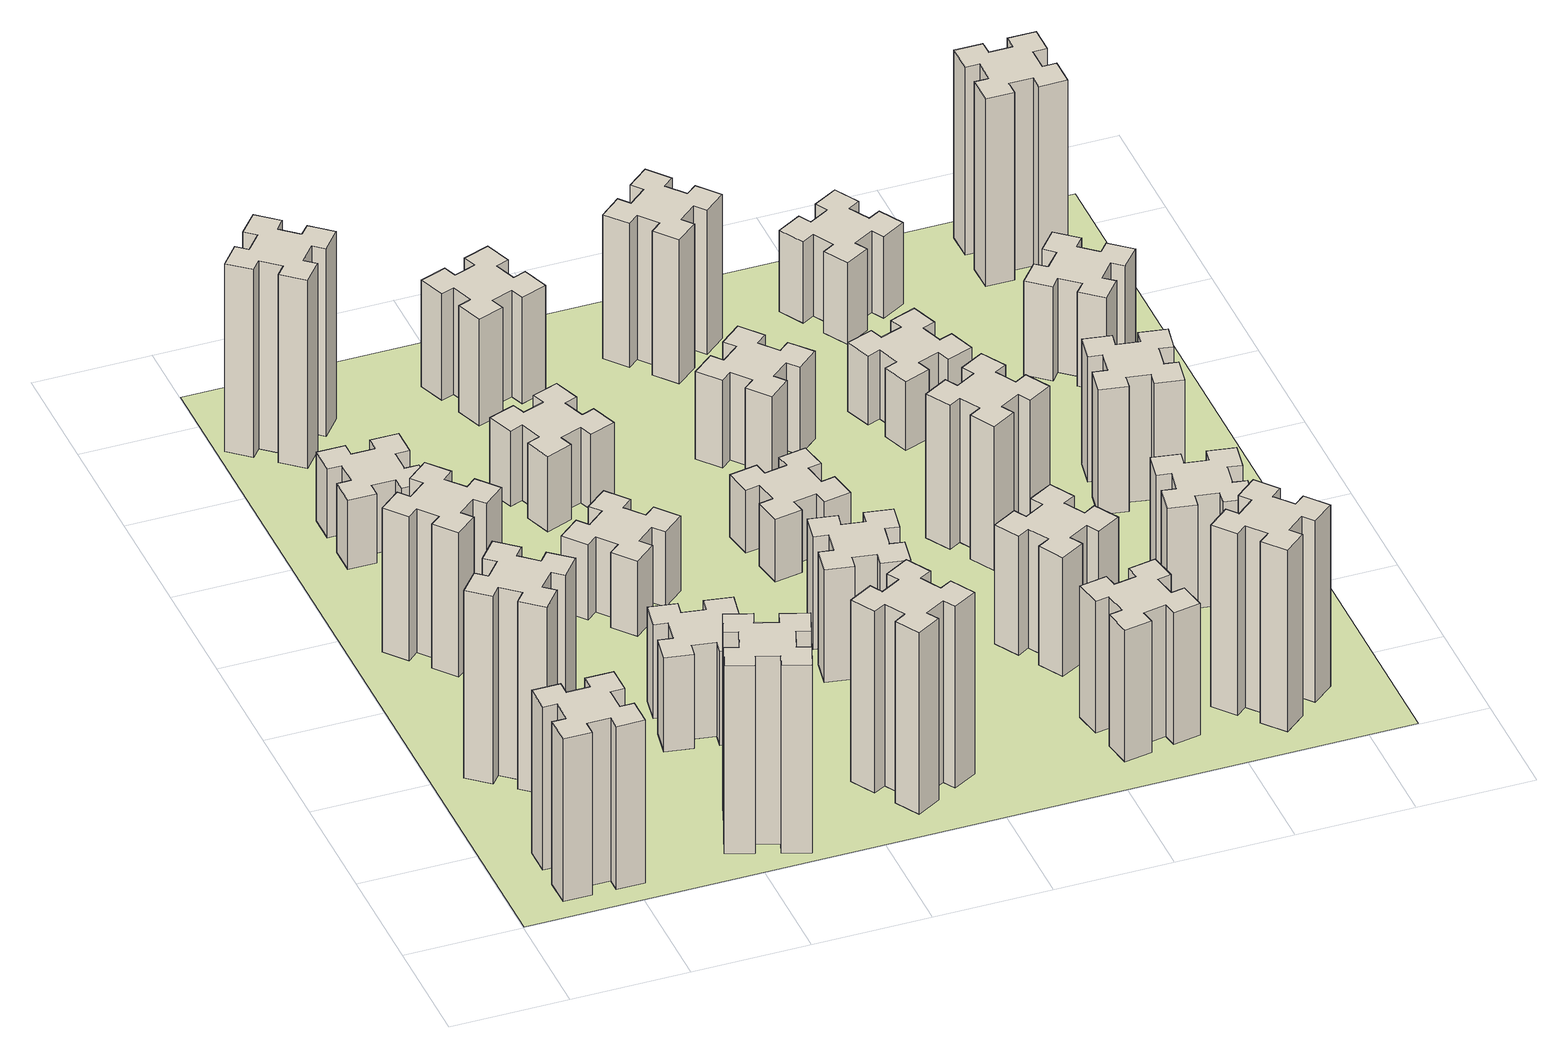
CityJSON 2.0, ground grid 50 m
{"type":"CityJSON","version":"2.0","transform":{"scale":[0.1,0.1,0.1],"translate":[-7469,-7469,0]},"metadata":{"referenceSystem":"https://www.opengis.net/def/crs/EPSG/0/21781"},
"CityObjects":{
"building1":{"type":"Building","attributes":{"class":"1000","function":"1000","usage":"1000","yearOfConstruction":2016,"roofType":"1000","measuredHeight":78,"storeysAboveGround":30,"storeysBelowGround":0},"geometry":[{"type":"Solid","lod":"1","boundaries":[[[[0,1,2,3,4,5,6,7,8,9,10,11,12,13,14,15,16,17,18,19]],[[17,16,20,21]],[[16,15,22,20]],[[15,14,23,22]],[[14,13,24,23]],[[13,12,25,24]],[[12,11,26,25]],[[11,10,27,26]],[[10,9,28,27]],[[9,8,29,28]],[[8,7,30,29]],[[7,6,31,30]],[[6,5,32,31]],[[5,4,33,32]],[[4,3,34,33]],[[3,2,35,34]],[[2,1,36,35]],[[1,0,37,36]],[[0,19,38,37]],[[19,18,39,38]],[[18,17,21,39]],[[24,25,26,27,28,29,30,31,32,33,34,35,36,37,38,39,21,20,22,23]]]]}]},
"building2":{"type":"Building","attributes":{"class":"1000","function":"1000","usage":"1000","yearOfConstruction":2016,"roofType":"1000","measuredHeight":90,"storeysAboveGround":30,"storeysBelowGround":0},"geometry":[{"type":"Solid","lod":"1","boundaries":[[[[40,41,42,43,44,45,46,47,48,49,50,51,52,53,54,55,56,57,58,59]],[[57,56,60,61]],[[56,55,62,60]],[[55,54,63,62]],[[54,53,64,63]],[[53,52,65,64]],[[52,51,66,65]],[[51,50,67,66]],[[50,49,68,67]],[[49,48,69,68]],[[48,47,70,69]],[[47,46,71,70]],[[46,45,72,71]],[[45,44,73,72]],[[44,43,74,73]],[[43,42,75,74]],[[42,41,76,75]],[[41,40,77,76]],[[40,59,78,77]],[[59,58,79,78]],[[58,57,61,79]],[[64,65,66,67,68,69,70,71,72,73,74,75,76,77,78,79,61,60,62,63]]]]}]},
"building3":{"type":"Building","attributes":{"class":"1000","function":"1000","usage":"1000","yearOfConstruction":2016,"roofType":"1000","measuredHeight":69,"storeysAboveGround":30,"storeysBelowGround":0},"geometry":[{"type":"Solid","lod":"1","boundaries":[[[[80,81,82,83,84,85,86,87,88,89,90,91,92,93,94,95,96,97,98,99]],[[97,96,100,101]],[[96,95,102,100]],[[95,94,103,102]],[[94,93,104,103]],[[93,92,105,104]],[[92,91,106,105]],[[91,90,107,106]],[[90,89,108,107]],[[89,88,109,108]],[[88,87,110,109]],[[87,86,111,110]],[[86,85,112,111]],[[85,84,113,112]],[[84,83,114,113]],[[83,82,115,114]],[[82,81,116,115]],[[81,80,117,116]],[[80,99,118,117]],[[99,98,119,118]],[[98,97,101,119]],[[104,105,106,107,108,109,110,111,112,113,114,115,116,117,118,119,101,100,102,103]]]]}]},
"building4":{"type":"Building","attributes":{"class":"1000","function":"1000","usage":"1000","yearOfConstruction":2016,"roofType":"1000","measuredHeight":33,"storeysAboveGround":30,"storeysBelowGround":0},"geometry":[{"type":"Solid","lod":"1","boundaries":[[[[120,121,122,123,124,125,126,127,128,129,130,131,132,133,134,135,136,137,138,139]],[[137,136,140,141]],[[136,135,142,140]],[[135,134,143,142]],[[134,133,144,143]],[[133,132,145,144]],[[132,131,146,145]],[[131,130,147,146]],[[130,129,148,147]],[[129,128,149,148]],[[128,127,150,149]],[[127,126,151,150]],[[126,125,152,151]],[[125,124,153,152]],[[124,123,154,153]],[[123,122,155,154]],[[122,121,156,155]],[[121,120,157,156]],[[120,139,158,157]],[[139,138,159,158]],[[138,137,141,159]],[[144,145,146,147,148,149,150,151,152,153,154,155,156,157,158,159,141,140,142,143]]]]}]},
"building5":{"type":"Building","attributes":{"class":"1000","function":"1000","usage":"1000","yearOfConstruction":2016,"roofType":"1000","measuredHeight":90,"storeysAboveGround":30,"storeysBelowGround":0},"geometry":[{"type":"Solid","lod":"1","boundaries":[[[[160,161,162,163,164,165,166,167,168,169,170,171,172,173,174,175,176,177,178,179]],[[177,176,180,181]],[[176,175,182,180]],[[175,174,183,182]],[[174,173,184,183]],[[173,172,185,184]],[[172,171,186,185]],[[171,170,187,186]],[[170,169,188,187]],[[169,168,189,188]],[[168,167,190,189]],[[167,166,191,190]],[[166,165,192,191]],[[165,164,193,192]],[[164,163,194,193]],[[163,162,195,194]],[[162,161,196,195]],[[161,160,197,196]],[[160,179,198,197]],[[179,178,199,198]],[[178,177,181,199]],[[184,185,186,187,188,189,190,191,192,193,194,195,196,197,198,199,181,180,182,183]]]]}]},
"building6":{"type":"Building","attributes":{"class":"1000","function":"1000","usage":"1000","yearOfConstruction":2016,"roofType":"1000","measuredHeight":90,"storeysAboveGround":30,"storeysBelowGround":0},"geometry":[{"type":"Solid","lod":"1","boundaries":[[[[200,201,202,203,204,205,206,207,208,209,210,211,212,213,214,215,216,217,218,219]],[[217,216,220,221]],[[216,215,222,220]],[[215,214,223,222]],[[214,213,224,223]],[[213,212,225,224]],[[212,211,226,225]],[[211,210,227,226]],[[210,209,228,227]],[[209,208,229,228]],[[208,207,230,229]],[[207,206,231,230]],[[206,205,232,231]],[[205,204,233,232]],[[204,203,234,233]],[[203,202,235,234]],[[202,201,236,235]],[[201,200,237,236]],[[200,219,238,237]],[[219,218,239,238]],[[218,217,221,239]],[[224,225,226,227,228,229,230,231,232,233,234,235,236,237,238,239,221,220,222,223]]]]}]},
"building7":{"type":"Building","attributes":{"class":"1000","function":"1000","usage":"1000","yearOfConstruction":2016,"roofType":"1000","measuredHeight":45,"storeysAboveGround":30,"storeysBelowGround":0},"geometry":[{"type":"Solid","lod":"1","boundaries":[[[[240,241,242,243,244,245,246,247,248,249,250,251,252,253,254,255,256,257,258,259]],[[257,256,260,261]],[[256,255,262,260]],[[255,254,263,262]],[[254,253,264,263]],[[253,252,265,264]],[[252,251,266,265]],[[251,250,267,266]],[[250,249,268,267]],[[249,248,269,268]],[[248,247,270,269]],[[247,246,271,270]],[[246,245,272,271]],[[245,244,273,272]],[[244,243,274,273]],[[243,242,275,274]],[[242,241,276,275]],[[241,240,277,276]],[[240,259,278,277]],[[259,258,279,278]],[[258,257,261,279]],[[264,265,266,267,268,269,270,271,272,273,274,275,276,277,278,279,261,260,262,263]]]]}]},
"building8":{"type":"Building","attributes":{"class":"1000","function":"1000","usage":"1000","yearOfConstruction":2016,"roofType":"1000","measuredHeight":36,"storeysAboveGround":30,"storeysBelowGround":0},"geometry":[{"type":"Solid","lod":"1","boundaries":[[[[280,281,282,283,284,285,286,287,288,289,290,291,292,293,294,295,296,297,298,299]],[[297,296,300,301]],[[296,295,302,300]],[[295,294,303,302]],[[294,293,304,303]],[[293,292,305,304]],[[292,291,306,305]],[[291,290,307,306]],[[290,289,308,307]],[[289,288,309,308]],[[288,287,310,309]],[[287,286,311,310]],[[286,285,312,311]],[[285,284,313,312]],[[284,283,314,313]],[[283,282,315,314]],[[282,281,316,315]],[[281,280,317,316]],[[280,299,318,317]],[[299,298,319,318]],[[298,297,301,319]],[[304,305,306,307,308,309,310,311,312,313,314,315,316,317,318,319,301,300,302,303]]]]}]},
"building9":{"type":"Building","attributes":{"class":"1000","function":"1000","usage":"1000","yearOfConstruction":2016,"roofType":"1000","measuredHeight":87,"storeysAboveGround":30,"storeysBelowGround":0},"geometry":[{"type":"Solid","lod":"1","boundaries":[[[[320,321,322,323,324,325,326,327,328,329,330,331,332,333,334,335,336,337,338,339]],[[337,336,340,341]],[[336,335,342,340]],[[335,334,343,342]],[[334,333,344,343]],[[333,332,345,344]],[[332,331,346,345]],[[331,330,347,346]],[[330,329,348,347]],[[329,328,349,348]],[[328,327,350,349]],[[327,326,351,350]],[[326,325,352,351]],[[325,324,353,352]],[[324,323,354,353]],[[323,322,355,354]],[[322,321,356,355]],[[321,320,357,356]],[[320,339,358,357]],[[339,338,359,358]],[[338,337,341,359]],[[344,345,346,347,348,349,350,351,352,353,354,355,356,357,358,359,341,340,342,343]]]]}]},
"building10":{"type":"Building","attributes":{"class":"1000","function":"1000","usage":"1000","yearOfConstruction":2016,"roofType":"1000","measuredHeight":36,"storeysAboveGround":30,"storeysBelowGround":0},"geometry":[{"type":"Solid","lod":"1","boundaries":[[[[360,361,362,363,364,365,366,367,368,369,370,371,372,373,374,375,376,377,378,379]],[[377,376,380,381]],[[376,375,382,380]],[[375,374,383,382]],[[374,373,384,383]],[[373,372,385,384]],[[372,371,386,385]],[[371,370,387,386]],[[370,369,388,387]],[[369,368,389,388]],[[368,367,390,389]],[[367,366,391,390]],[[366,365,392,391]],[[365,364,393,392]],[[364,363,394,393]],[[363,362,395,394]],[[362,361,396,395]],[[361,360,397,396]],[[360,379,398,397]],[[379,378,399,398]],[[378,377,381,399]],[[384,385,386,387,388,389,390,391,392,393,394,395,396,397,398,399,381,380,382,383]]]]}]},
"building11":{"type":"Building","attributes":{"class":"1000","function":"1000","usage":"1000","yearOfConstruction":2016,"roofType":"1000","measuredHeight":51,"storeysAboveGround":30,"storeysBelowGround":0},"geometry":[{"type":"Solid","lod":"1","boundaries":[[[[400,401,402,403,404,405,406,407,408,409,410,411,412,413,414,415,416,417,418,419]],[[417,416,420,421]],[[416,415,422,420]],[[415,414,423,422]],[[414,413,424,423]],[[413,412,425,424]],[[412,411,426,425]],[[411,410,427,426]],[[410,409,428,427]],[[409,408,429,428]],[[408,407,430,429]],[[407,406,431,430]],[[406,405,432,431]],[[405,404,433,432]],[[404,403,434,433]],[[403,402,435,434]],[[402,401,436,435]],[[401,400,437,436]],[[400,419,438,437]],[[419,418,439,438]],[[418,417,421,439]],[[424,425,426,427,428,429,430,431,432,433,434,435,436,437,438,439,421,420,422,423]]]]}]},
"building12":{"type":"Building","attributes":{"class":"1000","function":"1000","usage":"1000","yearOfConstruction":2016,"roofType":"1000","measuredHeight":54,"storeysAboveGround":30,"storeysBelowGround":0},"geometry":[{"type":"Solid","lod":"1","boundaries":[[[[440,441,442,443,444,445,446,447,448,449,450,451,452,453,454,455,456,457,458,459]],[[457,456,460,461]],[[456,455,462,460]],[[455,454,463,462]],[[454,453,464,463]],[[453,452,465,464]],[[452,451,466,465]],[[451,450,467,466]],[[450,449,468,467]],[[449,448,469,468]],[[448,447,470,469]],[[447,446,471,470]],[[446,445,472,471]],[[445,444,473,472]],[[444,443,474,473]],[[443,442,475,474]],[[442,441,476,475]],[[441,440,477,476]],[[440,459,478,477]],[[459,458,479,478]],[[458,457,461,479]],[[464,465,466,467,468,469,470,471,472,473,474,475,476,477,478,479,461,460,462,463]]]]}]},
"building13":{"type":"Building","attributes":{"class":"1000","function":"1000","usage":"1000","yearOfConstruction":2016,"roofType":"1000","measuredHeight":30,"storeysAboveGround":30,"storeysBelowGround":0},"geometry":[{"type":"Solid","lod":"1","boundaries":[[[[480,481,482,483,484,485,486,487,488,489,490,491,492,493,494,495,496,497,498,499]],[[497,496,500,501]],[[496,495,502,500]],[[495,494,503,502]],[[494,493,504,503]],[[493,492,505,504]],[[492,491,506,505]],[[491,490,507,506]],[[490,489,508,507]],[[489,488,509,508]],[[488,487,510,509]],[[487,486,511,510]],[[486,485,512,511]],[[485,484,513,512]],[[484,483,514,513]],[[483,482,515,514]],[[482,481,516,515]],[[481,480,517,516]],[[480,499,518,517]],[[499,498,519,518]],[[498,497,501,519]],[[504,505,506,507,508,509,510,511,512,513,514,515,516,517,518,519,501,500,502,503]]]]}]},
"building14":{"type":"Building","attributes":{"class":"1000","function":"1000","usage":"1000","yearOfConstruction":2016,"roofType":"1000","measuredHeight":42,"storeysAboveGround":30,"storeysBelowGround":0},"geometry":[{"type":"Solid","lod":"1","boundaries":[[[[520,521,522,523,524,525,526,527,528,529,530,531,532,533,534,535,536,537,538,539]],[[537,536,540,541]],[[536,535,542,540]],[[535,534,543,542]],[[534,533,544,543]],[[533,532,545,544]],[[532,531,546,545]],[[531,530,547,546]],[[530,529,548,547]],[[529,528,549,548]],[[528,527,550,549]],[[527,526,551,550]],[[526,525,552,551]],[[525,524,553,552]],[[524,523,554,553]],[[523,522,555,554]],[[522,521,556,555]],[[521,520,557,556]],[[520,539,558,557]],[[539,538,559,558]],[[538,537,541,559]],[[544,545,546,547,548,549,550,551,552,553,554,555,556,557,558,559,541,540,542,543]]]]}]},
"building15":{"type":"Building","attributes":{"class":"1000","function":"1000","usage":"1000","yearOfConstruction":2016,"roofType":"1000","measuredHeight":63,"storeysAboveGround":30,"storeysBelowGround":0},"geometry":[{"type":"Solid","lod":"1","boundaries":[[[[560,561,562,563,564,565,566,567,568,569,570,571,572,573,574,575,576,577,578,579]],[[577,576,580,581]],[[576,575,582,580]],[[575,574,583,582]],[[574,573,584,583]],[[573,572,585,584]],[[572,571,586,585]],[[571,570,587,586]],[[570,569,588,587]],[[569,568,589,588]],[[568,567,590,589]],[[567,566,591,590]],[[566,565,592,591]],[[565,564,593,592]],[[564,563,594,593]],[[563,562,595,594]],[[562,561,596,595]],[[561,560,597,596]],[[560,579,598,597]],[[579,578,599,598]],[[578,577,581,599]],[[584,585,586,587,588,589,590,591,592,593,594,595,596,597,598,599,581,580,582,583]]]]}]},
"building16":{"type":"Building","attributes":{"class":"1000","function":"1000","usage":"1000","yearOfConstruction":2016,"roofType":"1000","measuredHeight":69,"storeysAboveGround":30,"storeysBelowGround":0},"geometry":[{"type":"Solid","lod":"1","boundaries":[[[[600,601,602,603,604,605,606,607,608,609,610,611,612,613,614,615,616,617,618,619]],[[617,616,620,621]],[[616,615,622,620]],[[615,614,623,622]],[[614,613,624,623]],[[613,612,625,624]],[[612,611,626,625]],[[611,610,627,626]],[[610,609,628,627]],[[609,608,629,628]],[[608,607,630,629]],[[607,606,631,630]],[[606,605,632,631]],[[605,604,633,632]],[[604,603,634,633]],[[603,602,635,634]],[[602,601,636,635]],[[601,600,637,636]],[[600,619,638,637]],[[619,618,639,638]],[[618,617,621,639]],[[624,625,626,627,628,629,630,631,632,633,634,635,636,637,638,639,621,620,622,623]]]]}]},
"building17":{"type":"Building","attributes":{"class":"1000","function":"1000","usage":"1000","yearOfConstruction":2016,"roofType":"1000","measuredHeight":57,"storeysAboveGround":30,"storeysBelowGround":0},"geometry":[{"type":"Solid","lod":"1","boundaries":[[[[640,641,642,643,644,645,646,647,648,649,650,651,652,653,654,655,656,657,658,659]],[[657,656,660,661]],[[656,655,662,660]],[[655,654,663,662]],[[654,653,664,663]],[[653,652,665,664]],[[652,651,666,665]],[[651,650,667,666]],[[650,649,668,667]],[[649,648,669,668]],[[648,647,670,669]],[[647,646,671,670]],[[646,645,672,671]],[[645,644,673,672]],[[644,643,674,673]],[[643,642,675,674]],[[642,641,676,675]],[[641,640,677,676]],[[640,659,678,677]],[[659,658,679,678]],[[658,657,661,679]],[[664,665,666,667,668,669,670,671,672,673,674,675,676,677,678,679,661,660,662,663]]]]}]},
"building18":{"type":"Building","attributes":{"class":"1000","function":"1000","usage":"1000","yearOfConstruction":2016,"roofType":"1000","measuredHeight":69,"storeysAboveGround":30,"storeysBelowGround":0},"geometry":[{"type":"Solid","lod":"1","boundaries":[[[[680,681,682,683,684,685,686,687,688,689,690,691,692,693,694,695,696,697,698,699]],[[697,696,700,701]],[[696,695,702,700]],[[695,694,703,702]],[[694,693,704,703]],[[693,692,705,704]],[[692,691,706,705]],[[691,690,707,706]],[[690,689,708,707]],[[689,688,709,708]],[[688,687,710,709]],[[687,686,711,710]],[[686,685,712,711]],[[685,684,713,712]],[[684,683,714,713]],[[683,682,715,714]],[[682,681,716,715]],[[681,680,717,716]],[[680,699,718,717]],[[699,698,719,718]],[[698,697,701,719]],[[704,705,706,707,708,709,710,711,712,713,714,715,716,717,718,719,701,700,702,703]]]]}]},
"building19":{"type":"Building","attributes":{"class":"1000","function":"1000","usage":"1000","yearOfConstruction":2016,"roofType":"1000","measuredHeight":87,"storeysAboveGround":30,"storeysBelowGround":0},"geometry":[{"type":"Solid","lod":"1","boundaries":[[[[720,721,722,723,724,725,726,727,728,729,730,731,732,733,734,735,736,737,738,739]],[[737,736,740,741]],[[736,735,742,740]],[[735,734,743,742]],[[734,733,744,743]],[[733,732,745,744]],[[732,731,746,745]],[[731,730,747,746]],[[730,729,748,747]],[[729,728,749,748]],[[728,727,750,749]],[[727,726,751,750]],[[726,725,752,751]],[[725,724,753,752]],[[724,723,754,753]],[[723,722,755,754]],[[722,721,756,755]],[[721,720,757,756]],[[720,739,758,757]],[[739,738,759,758]],[[738,737,741,759]],[[744,745,746,747,748,749,750,751,752,753,754,755,756,757,758,759,741,740,742,743]]]]}]},
"building20":{"type":"Building","attributes":{"class":"1000","function":"1000","usage":"1000","yearOfConstruction":2016,"roofType":"1000","measuredHeight":33,"storeysAboveGround":30,"storeysBelowGround":0},"geometry":[{"type":"Solid","lod":"1","boundaries":[[[[760,761,762,763,764,765,766,767,768,769,770,771,772,773,774,775,776,777,778,779]],[[777,776,780,781]],[[776,775,782,780]],[[775,774,783,782]],[[774,773,784,783]],[[773,772,785,784]],[[772,771,786,785]],[[771,770,787,786]],[[770,769,788,787]],[[769,768,789,788]],[[768,767,790,789]],[[767,766,791,790]],[[766,765,792,791]],[[765,764,793,792]],[[764,763,794,793]],[[763,762,795,794]],[[762,761,796,795]],[[761,760,797,796]],[[760,779,798,797]],[[779,778,799,798]],[[778,777,781,799]],[[784,785,786,787,788,789,790,791,792,793,794,795,796,797,798,799,781,780,782,783]]]]}]},
"building21":{"type":"Building","attributes":{"class":"1000","function":"1000","usage":"1000","yearOfConstruction":2016,"roofType":"1000","measuredHeight":54,"storeysAboveGround":30,"storeysBelowGround":0},"geometry":[{"type":"Solid","lod":"1","boundaries":[[[[800,801,802,803,804,805,806,807,808,809,810,811,812,813,814,815,816,817,818,819]],[[817,816,820,821]],[[816,815,822,820]],[[815,814,823,822]],[[814,813,824,823]],[[813,812,825,824]],[[812,811,826,825]],[[811,810,827,826]],[[810,809,828,827]],[[809,808,829,828]],[[808,807,830,829]],[[807,806,831,830]],[[806,805,832,831]],[[805,804,833,832]],[[804,803,834,833]],[[803,802,835,834]],[[802,801,836,835]],[[801,800,837,836]],[[800,819,838,837]],[[819,818,839,838]],[[818,817,821,839]],[[824,825,826,827,828,829,830,831,832,833,834,835,836,837,838,839,821,820,822,823]]]]}]},
"building22":{"type":"Building","attributes":{"class":"1000","function":"1000","usage":"1000","yearOfConstruction":2016,"roofType":"1000","measuredHeight":39,"storeysAboveGround":30,"storeysBelowGround":0},"geometry":[{"type":"Solid","lod":"1","boundaries":[[[[840,841,842,843,844,845,846,847,848,849,850,851,852,853,854,855,856,857,858,859]],[[857,856,860,861]],[[856,855,862,860]],[[855,854,863,862]],[[854,853,864,863]],[[853,852,865,864]],[[852,851,866,865]],[[851,850,867,866]],[[850,849,868,867]],[[849,848,869,868]],[[848,847,870,869]],[[847,846,871,870]],[[846,845,872,871]],[[845,844,873,872]],[[844,843,874,873]],[[843,842,875,874]],[[842,841,876,875]],[[841,840,877,876]],[[840,859,878,877]],[[859,858,879,878]],[[858,857,861,879]],[[864,865,866,867,868,869,870,871,872,873,874,875,876,877,878,879,861,860,862,863]]]]}]},
"building23":{"type":"Building","attributes":{"class":"1000","function":"1000","usage":"1000","yearOfConstruction":2016,"roofType":"1000","measuredHeight":60,"storeysAboveGround":30,"storeysBelowGround":0},"geometry":[{"type":"Solid","lod":"1","boundaries":[[[[880,881,882,883,884,885,886,887,888,889,890,891,892,893,894,895,896,897,898,899]],[[897,896,900,901]],[[896,895,902,900]],[[895,894,903,902]],[[894,893,904,903]],[[893,892,905,904]],[[892,891,906,905]],[[891,890,907,906]],[[890,889,908,907]],[[889,888,909,908]],[[888,887,910,909]],[[887,886,911,910]],[[886,885,912,911]],[[885,884,913,912]],[[884,883,914,913]],[[883,882,915,914]],[[882,881,916,915]],[[881,880,917,916]],[[880,899,918,917]],[[899,898,919,918]],[[898,897,901,919]],[[904,905,906,907,908,909,910,911,912,913,914,915,916,917,918,919,901,900,902,903]]]]}]},
"building24":{"type":"Building","attributes":{"class":"1000","function":"1000","usage":"1000","yearOfConstruction":2016,"roofType":"1000","measuredHeight":45,"storeysAboveGround":30,"storeysBelowGround":0},"geometry":[{"type":"Solid","lod":"1","boundaries":[[[[920,921,922,923,924,925,926,927,928,929,930,931,932,933,934,935,936,937,938,939]],[[937,936,940,941]],[[936,935,942,940]],[[935,934,943,942]],[[934,933,944,943]],[[933,932,945,944]],[[932,931,946,945]],[[931,930,947,946]],[[930,929,948,947]],[[929,928,949,948]],[[928,927,950,949]],[[927,926,951,950]],[[926,925,952,951]],[[925,924,953,952]],[[924,923,954,953]],[[923,922,955,954]],[[922,921,956,955]],[[921,920,957,956]],[[920,939,958,957]],[[939,938,959,958]],[[938,937,941,959]],[[944,945,946,947,948,949,950,951,952,953,954,955,956,957,958,959,941,940,942,943]]]]}]},
"building25":{"type":"Building","attributes":{"class":"1000","function":"1000","usage":"1000","yearOfConstruction":2016,"roofType":"1000","measuredHeight":90,"storeysAboveGround":30,"storeysBelowGround":0},"geometry":[{"type":"Solid","lod":"1","boundaries":[[[[960,961,962,963,964,965,966,967,968,969,970,971,972,973,974,975,976,977,978,979]],[[977,976,980,981]],[[976,975,982,980]],[[975,974,983,982]],[[974,973,984,983]],[[973,972,985,984]],[[972,971,986,985]],[[971,970,987,986]],[[970,969,988,987]],[[969,968,989,988]],[[968,967,990,989]],[[967,966,991,990]],[[966,965,992,991]],[[965,964,993,992]],[[964,963,994,993]],[[963,962,995,994]],[[962,961,996,995]],[[961,960,997,996]],[[960,979,998,997]],[[979,978,999,998]],[[978,977,981,999]],[[984,985,986,987,988,989,990,991,992,993,994,995,996,997,998,999,981,980,982,983]]]]}]},
"landuse1":{"type":"LandUse","attributes":{"name":"plot1","function":"1010"},"geometry":[{"type":"MultiSurface","lod":"1","boundaries":[[[1000,1001,1002,1003]]]}]}
},
"vertices":[
[265,325,0],[265,225,0],[205,225,0],[205,105,0],[325,105,0],[325,165,0],[425,165,0],[425,105,0],[545,105,0],[545,225,0],[485,225,0],[485,325,0],[545,325,0],[545,445,0],[425,445,0],[425,385,0],[325,385,0],[325,445,0],[205,445,0],[205,325,0],[325,385,780],[325,445,780],[425,385,780],[425,445,780],[545,445,780],[545,325,780],[485,325,780],[485,225,780],[545,225,780],[545,105,780],[425,105,780],[425,165,780],[325,165,780],[325,105,780],[205,105,780],[205,225,780],[265,225,780],[265,325,780],[205,325,780],[205,445,780],
[484,1067,0],[408,1132,0],[446,1178,0],[354,1255,0],[277,1163,0],[323,1124,0],[259,1048,0],[213,1086,0],[136,994,0],[228,917,0],[266,963,0],[343,899,0],[304,853,0],[396,776,0],[473,868,0],[427,906,0],[492,983,0],[538,944,0],[615,1036,0],[523,1113,0],[492,983,900],[538,944,900],[427,906,900],[473,868,900],[396,776,900],[304,853,900],[343,899,900],[266,963,900],[228,917,900],[136,994,900],[213,1086,900],[259,1048,900],[323,1124,900],[277,1163,900],[354,1255,900],[446,1178,900],[408,1132,900],[484,1067,900],[523,1113,900],[615,1036,900],
[492,1888,0],[427,1964,0],[473,2003,0],[396,2095,0],[304,2018,0],[343,1972,0],[266,1907,0],[228,1953,0],[136,1876,0],[213,1784,0],[259,1823,0],[323,1746,0],[277,1708,0],[354,1616,0],[446,1693,0],[408,1739,0],[484,1803,0],[523,1757,0],[615,1834,0],[538,1926,0],[484,1803,690],[523,1757,690],[408,1739,690],[446,1693,690],[354,1616,690],[277,1708,690],[323,1746,690],[259,1823,690],[213,1784,690],[136,1876,690],[228,1953,690],[266,1907,690],[343,1972,690],[304,2018,690],[396,2095,690],[473,2003,690],[427,1964,690],[492,1888,690],[538,1926,690],[615,1834,690],
[485,2545,0],[485,2645,0],[545,2645,0],[545,2765,0],[425,2765,0],[425,2705,0],[325,2705,0],[325,2765,0],[205,2765,0],[205,2645,0],[265,2645,0],[265,2545,0],[205,2545,0],[205,2425,0],[325,2425,0],[325,2485,0],[425,2485,0],[425,2425,0],[545,2425,0],[545,2545,0],[425,2485,330],[425,2425,330],[325,2485,330],[325,2425,330],[205,2425,330],[205,2545,330],[265,2545,330],[265,2645,330],[205,2645,330],[205,2765,330],[325,2765,330],[325,2705,330],[425,2705,330],[425,2765,330],[545,2765,330],[545,2645,330],[485,2645,330],[485,2545,330],[545,2545,330],[545,2425,330],
[1029,360,0],[995,266,0],[939,287,0],[897,174,0],[1010,133,0],[1031,189,0],[1125,155,0],[1104,99,0],[1217,57,0],[1258,170,0],[1202,191,0],[1236,285,0],[1292,264,0],[1333,377,0],[1220,418,0],[1200,362,0],[1106,396,0],[1127,452,0],[1014,493,0],[973,380,0],[1106,396,900],[1127,452,900],[1200,362,900],[1220,418,900],[1333,377,900],[1292,264,900],[1236,285,900],[1202,191,900],[1258,170,900],[1217,57,900],[1104,99,900],[1125,155,900],[1031,189,900],[1010,133,900],[897,174,900],[939,287,900],[995,266,900],[1029,360,900],[973,380,900],[1014,493,900],
[384,3387,0],[308,3452,0],[346,3498,0],[254,3575,0],[177,3483,0],[223,3444,0],[159,3368,0],[113,3406,0],[36,3314,0],[128,3237,0],[166,3283,0],[243,3219,0],[204,3173,0],[296,3096,0],[373,3188,0],[327,3226,0],[392,3303,0],[438,3264,0],[515,3356,0],[423,3433,0],[392,3303,900],[438,3264,900],[327,3226,900],[373,3188,900],[296,3096,900],[204,3173,900],[243,3219,900],[166,3283,900],[128,3237,900],[36,3314,900],[113,3406,900],[159,3368,900],[223,3444,900],[177,3483,900],[254,3575,900],[346,3498,900],[308,3452,900],[384,3387,900],[423,3433,900],[515,3356,900],
[1047,916,0],[1145,898,0],[1135,839,0],[1253,818,0],[1274,937,0],[1215,947,0],[1232,1045,0],[1291,1035,0],[1312,1153,0],[1194,1174,0],[1184,1115,0],[1085,1132,0],[1096,1191,0],[977,1212,0],[957,1094,0],[1016,1084,0],[998,985,0],[939,996,0],[918,877,0],[1037,857,0],[998,985,450],[939,996,450],[1016,1084,450],[957,1094,450],[977,1212,450],[1096,1191,450],[1085,1132,450],[1184,1115,450],[1194,1174,450],[1312,1153,450],[1291,1035,450],[1232,1045,450],[1215,947,450],[1274,937,450],[1253,818,450],[1135,839,450],[1145,898,450],[1047,916,450],[1037,857,450],[918,877,450],
[1083,1972,0],[1006,1907,0],[968,1953,0],[876,1876,0],[953,1784,0],[999,1823,0],[1063,1746,0],[1017,1708,0],[1094,1616,0],[1186,1693,0],[1148,1739,0],[1224,1803,0],[1263,1757,0],[1355,1834,0],[1278,1926,0],[1232,1888,0],[1167,1964,0],[1213,2003,0],[1136,2095,0],[1044,2018,0],[1167,1964,360],[1213,2003,360],[1232,1888,360],[1278,1926,360],[1355,1834,360],[1263,1757,360],[1224,1803,360],[1148,1739,360],[1186,1693,360],[1094,1616,360],[1017,1708,360],[1063,1746,360],[999,1823,360],[953,1784,360],[876,1876,360],[968,1953,360],[1006,1907,360],[1083,1972,360],[1044,2018,360],[1136,2095,360],
[1744,496,0],[1657,446,0],[1627,498,0],[1523,438,0],[1583,334,0],[1635,364,0],[1685,277,0],[1633,247,0],[1693,143,0],[1797,203,0],[1767,255,0],[1854,305,0],[1884,253,0],[1988,313,0],[1928,417,0],[1876,387,0],[1826,474,0],[1878,504,0],[1818,608,0],[1714,548,0],[1826,474,870],[1878,504,870],[1876,387,870],[1928,417,870],[1988,313,870],[1884,253,870],[1854,305,870],[1767,255,870],[1797,203,870],[1693,143,870],[1633,247,870],[1685,277,870],[1635,364,870],[1583,334,870],[1523,438,870],[1627,498,870],[1657,446,870],[1744,496,870],[1714,548,870],[1818,608,870],
[1106,2475,0],[1200,2509,0],[1220,2453,0],[1333,2494,0],[1292,2607,0],[1236,2586,0],[1202,2680,0],[1258,2700,0],[1217,2813,0],[1104,2772,0],[1125,2716,0],[1031,2682,0],[1010,2738,0],[897,2697,0],[939,2584,0],[995,2605,0],[1029,2511,0],[973,2490,0],[1014,2377,0],[1127,2419,0],[1029,2511,360],[973,2490,360],[995,2605,360],[939,2584,360],[897,2697,360],[1010,2738,360],[1031,2682,360],[1125,2716,360],[1104,2772,360],[1217,2813,360],[1258,2700,360],[1202,2680,360],[1236,2586,360],[1292,2607,360],[1333,2494,360],[1220,2453,360],[1200,2509,360],[1106,2475,360],[1127,2419,360],[1014,2377,360],
[1125,3456,0],[1031,3422,0],[1010,3478,0],[897,3437,0],[939,3324,0],[995,3345,0],[1029,3251,0],[973,3230,0],[1014,3117,0],[1127,3159,0],[1106,3215,0],[1200,3249,0],[1220,3193,0],[1333,3234,0],[1292,3347,0],[1236,3326,0],[1202,3420,0],[1258,3440,0],[1217,3553,0],[1104,3512,0],[1202,3420,510],[1258,3440,510],[1236,3326,510],[1292,3347,510],[1333,3234,510],[1220,3193,510],[1200,3249,510],[1106,3215,510],[1127,3159,510],[1014,3117,510],[973,3230,510],[1029,3251,510],[995,3345,510],[939,3324,510],[897,3437,510],[1010,3478,510],[1031,3422,510],[1125,3456,510],[1104,3512,510],[1217,3553,510],
[1955,1147,0],[1972,1245,0],[2031,1235,0],[2052,1353,0],[1934,1374,0],[1924,1315,0],[1825,1332,0],[1836,1391,0],[1717,1412,0],[1697,1294,0],[1756,1284,0],[1738,1185,0],[1679,1196,0],[1658,1077,0],[1777,1057,0],[1787,1116,0],[1885,1098,0],[1875,1039,0],[1993,1018,0],[2014,1137,0],[1885,1098,540],[1875,1039,540],[1787,1116,540],[1777,1057,540],[1658,1077,540],[1679,1196,540],[1738,1185,540],[1756,1284,540],[1697,1294,540],[1717,1412,540],[1836,1391,540],[1825,1332,540],[1924,1315,540],[1934,1374,540],[2052,1353,540],[2031,1235,540],[1972,1245,540],[1955,1147,540],[2014,1137,540],[1993,1018,540],
[1972,1925,0],[1955,2024,0],[2014,2034,0],[1993,2152,0],[1875,2131,0],[1885,2072,0],[1787,2055,0],[1777,2114,0],[1658,2093,0],[1679,1975,0],[1738,1985,0],[1756,1887,0],[1697,1877,0],[1717,1758,0],[1836,1779,0],[1825,1838,0],[1924,1856,0],[1934,1797,0],[2052,1817,0],[2031,1936,0],[1924,1856,300],[1934,1797,300],[1825,1838,300],[1836,1779,300],[1717,1758,300],[1697,1877,300],[1756,1887,300],[1738,1985,300],[1679,1975,300],[1658,2093,300],[1777,2114,300],[1787,2055,300],[1885,2072,300],[1875,2131,300],[1993,2152,300],[2014,2034,300],[1955,2024,300],[1972,1925,300],[2031,1936,300],[2052,1817,300],
[1988,2479,0],[2064,2543,0],[2103,2497,0],[2195,2574,0],[2118,2666,0],[2072,2628,0],[2007,2704,0],[2053,2743,0],[1976,2835,0],[1884,2758,0],[1923,2712,0],[1846,2647,0],[1808,2693,0],[1716,2616,0],[1793,2524,0],[1839,2563,0],[1903,2486,0],[1857,2448,0],[1934,2356,0],[2026,2433,0],[1903,2486,420],[1857,2448,420],[1839,2563,420],[1793,2524,420],[1716,2616,420],[1808,2693,420],[1846,2647,420],[1923,2712,420],[1884,2758,420],[1976,2835,420],[2053,2743,420],[2007,2704,420],[2072,2628,420],[2118,2666,420],[2195,2574,420],[2103,2497,420],[2064,2543,420],[1988,2479,420],[2026,2433,420],[1934,2356,420],
[2665,258,0],[2764,276,0],[2774,217,0],[2892,237,0],[2871,356,0],[2812,345,0],[2795,444,0],[2854,454,0],[2833,572,0],[2715,551,0],[2725,492,0],[2627,475,0],[2617,534,0],[2498,513,0],[2519,395,0],[2578,405,0],[2596,307,0],[2537,297,0],[2557,178,0],[2676,199,0],[2596,307,630],[2537,297,630],[2578,405,630],[2519,395,630],[2498,513,630],[2617,534,630],[2627,475,630],[2725,492,630],[2715,551,630],[2833,572,630],[2854,454,630],[2795,444,630],[2812,345,630],[2871,356,630],[2892,237,630],[2774,217,630],[2764,276,630],[2665,258,630],[2676,199,630],[2557,178,630],
[1888,3219,0],[1964,3283,0],[2003,3237,0],[2095,3314,0],[2018,3406,0],[1972,3368,0],[1907,3444,0],[1953,3483,0],[1876,3575,0],[1784,3498,0],[1823,3452,0],[1746,3387,0],[1708,3433,0],[1616,3356,0],[1693,3264,0],[1739,3303,0],[1803,3226,0],[1757,3188,0],[1834,3096,0],[1926,3173,0],[1803,3226,690],[1757,3188,690],[1739,3303,690],[1693,3264,690],[1616,3356,690],[1708,3433,690],[1746,3387,690],[1823,3452,690],[1784,3498,690],[1876,3575,690],[1953,3483,690],[1907,3444,690],[1972,3368,690],[2018,3406,690],[2095,3314,690],[2003,3237,690],[1964,3283,690],[1888,3219,690],[1926,3173,690],[1834,3096,690],
[2716,1027,0],[2666,1114,0],[2718,1144,0],[2658,1248,0],[2554,1188,0],[2584,1136,0],[2497,1086,0],[2467,1138,0],[2363,1078,0],[2423,974,0],[2475,1004,0],[2525,917,0],[2473,887,0],[2533,783,0],[2637,843,0],[2607,895,0],[2694,945,0],[2724,893,0],[2828,953,0],[2768,1057,0],[2694,945,570],[2724,893,570],[2607,895,570],[2637,843,570],[2533,783,570],[2473,887,570],[2525,917,570],[2475,1004,570],[2423,974,570],[2363,1078,570],[2467,1138,570],[2497,1086,570],[2584,1136,570],[2554,1188,570],[2658,1248,570],[2718,1144,570],[2666,1114,570],[2716,1027,570],[2768,1057,570],[2828,953,570],
[2475,1744,0],[2525,1657,0],[2473,1627,0],[2533,1523,0],[2637,1583,0],[2607,1635,0],[2694,1685,0],[2724,1633,0],[2828,1693,0],[2768,1797,0],[2716,1767,0],[2666,1854,0],[2718,1884,0],[2658,1988,0],[2554,1928,0],[2584,1876,0],[2497,1826,0],[2467,1878,0],[2363,1818,0],[2423,1714,0],[2497,1826,690],[2467,1878,690],[2584,1876,690],[2554,1928,690],[2658,1988,690],[2718,1884,690],[2666,1854,690],[2716,1767,690],[2768,1797,690],[2828,1693,690],[2724,1633,690],[2694,1685,690],[2607,1635,690],[2637,1583,690],[2533,1523,690],[2473,1627,690],[2525,1657,690],[2475,1744,690],[2423,1714,690],[2363,1818,690],
[3119,343,0],[3183,266,0],[3137,228,0],[3214,136,0],[3306,213,0],[3268,259,0],[3344,323,0],[3383,277,0],[3475,354,0],[3398,446,0],[3352,408,0],[3287,484,0],[3333,523,0],[3256,615,0],[3164,538,0],[3203,492,0],[3126,427,0],[3088,473,0],[2996,396,0],[3073,304,0],[3126,427,870],[3088,473,870],[3203,492,870],[3164,538,870],[3256,615,870],[3333,523,870],[3287,484,870],[3352,408,870],[3398,446,870],[3475,354,870],[3383,277,870],[3344,323,870],[3268,259,870],[3306,213,870],[3214,136,870],[3137,228,870],[3183,266,870],[3119,343,870],[3073,304,870],[2996,396,870],
[2586,2475,0],[2680,2509,0],[2700,2453,0],[2813,2494,0],[2772,2607,0],[2716,2586,0],[2682,2680,0],[2738,2700,0],[2697,2813,0],[2584,2772,0],[2605,2716,0],[2511,2682,0],[2490,2738,0],[2377,2697,0],[2419,2584,0],[2475,2605,0],[2509,2511,0],[2453,2490,0],[2494,2377,0],[2607,2419,0],[2509,2511,330],[2453,2490,330],[2475,2605,330],[2419,2584,330],[2377,2697,330],[2490,2738,330],[2511,2682,330],[2605,2716,330],[2584,2772,330],[2697,2813,330],[2738,2700,330],[2682,2680,330],[2716,2586,330],[2772,2607,330],[2813,2494,330],[2700,2453,330],[2680,2509,330],[2586,2475,330],[2607,2419,330],[2494,2377,330],
[3167,1016,0],[3265,998,0],[3255,939,0],[3373,918,0],[3394,1037,0],[3335,1047,0],[3352,1145,0],[3411,1135,0],[3432,1253,0],[3314,1274,0],[3304,1215,0],[3205,1232,0],[3216,1291,0],[3097,1312,0],[3077,1194,0],[3136,1184,0],[3118,1085,0],[3059,1096,0],[3038,977,0],[3157,957,0],[3118,1085,540],[3059,1096,540],[3136,1184,540],[3077,1194,540],[3097,1312,540],[3216,1291,540],[3205,1232,540],[3304,1215,540],[3314,1274,540],[3432,1253,540],[3411,1135,540],[3352,1145,540],[3335,1047,540],[3394,1037,540],[3373,918,540],[3255,939,540],[3265,998,540],[3167,1016,540],[3157,957,540],[3038,977,540],
[2716,3347,0],[2666,3434,0],[2718,3464,0],[2658,3568,0],[2554,3508,0],[2584,3456,0],[2497,3406,0],[2467,3458,0],[2363,3398,0],[2423,3294,0],[2475,3324,0],[2525,3237,0],[2473,3207,0],[2533,3103,0],[2637,3163,0],[2607,3215,0],[2694,3265,0],[2724,3213,0],[2828,3273,0],[2768,3377,0],[2694,3265,390],[2724,3213,390],[2607,3215,390],[2637,3163,390],[2533,3103,390],[2473,3207,390],[2525,3237,390],[2475,3324,390],[2423,3294,390],[2363,3398,390],[2467,3458,390],[2497,3406,390],[2584,3456,390],[2554,3508,390],[2658,3568,390],[2718,3464,390],[2666,3434,390],[2716,3347,390],[2768,3377,390],[2828,3273,390],
[3136,1924,0],[3118,1825,0],[3059,1836,0],[3038,1717,0],[3157,1697,0],[3167,1756,0],[3265,1738,0],[3255,1679,0],[3373,1658,0],[3394,1777,0],[3335,1787,0],[3352,1885,0],[3411,1875,0],[3432,1993,0],[3314,2014,0],[3304,1955,0],[3205,1972,0],[3216,2031,0],[3097,2052,0],[3077,1934,0],[3205,1972,600],[3216,2031,600],[3304,1955,600],[3314,2014,600],[3432,1993,600],[3411,1875,600],[3352,1885,600],[3335,1787,600],[3394,1777,600],[3373,1658,600],[3255,1679,600],[3265,1738,600],[3167,1756,600],[3157,1697,600],[3038,1717,600],[3059,1836,600],[3118,1825,600],[3136,1924,600],[3077,1934,600],[3097,2052,600],
[3444,2747,0],[3368,2812,0],[3406,2858,0],[3314,2935,0],[3237,2843,0],[3283,2804,0],[3219,2728,0],[3173,2766,0],[3096,2674,0],[3188,2597,0],[3226,2643,0],[3303,2579,0],[3264,2533,0],[3356,2456,0],[3433,2548,0],[3387,2586,0],[3452,2663,0],[3498,2624,0],[3575,2716,0],[3483,2793,0],[3452,2663,450],[3498,2624,450],[3387,2586,450],[3433,2548,450],[3356,2456,450],[3264,2533,450],[3303,2579,450],[3226,2643,450],[3188,2597,450],[3096,2674,450],[3173,2766,450],[3219,2728,450],[3283,2804,450],[3237,2843,450],[3314,2935,450],[3406,2858,450],[3368,2812,450],[3444,2747,450],[3483,2793,450],[3575,2716,450],
[3285,3325,0],[3385,3325,0],[3385,3265,0],[3505,3265,0],[3505,3385,0],[3445,3385,0],[3445,3485,0],[3505,3485,0],[3505,3605,0],[3385,3605,0],[3385,3545,0],[3285,3545,0],[3285,3605,0],[3165,3605,0],[3165,3485,0],[3225,3485,0],[3225,3385,0],[3165,3385,0],[3165,3265,0],[3285,3265,0],[3225,3385,900],[3165,3385,900],[3225,3485,900],[3165,3485,900],[3165,3605,900],[3285,3605,900],[3285,3545,900],[3385,3545,900],[3385,3605,900],[3505,3605,900],[3505,3485,900],[3445,3485,900],[3445,3385,900],[3505,3385,900],[3505,3265,900],[3385,3265,900],[3385,3325,900],[3285,3325,900],[3285,3265,900],[3165,3265,900],
[5,3705,0],[3705,3705,0],[3705,5,0],[5,5,0]
]}
